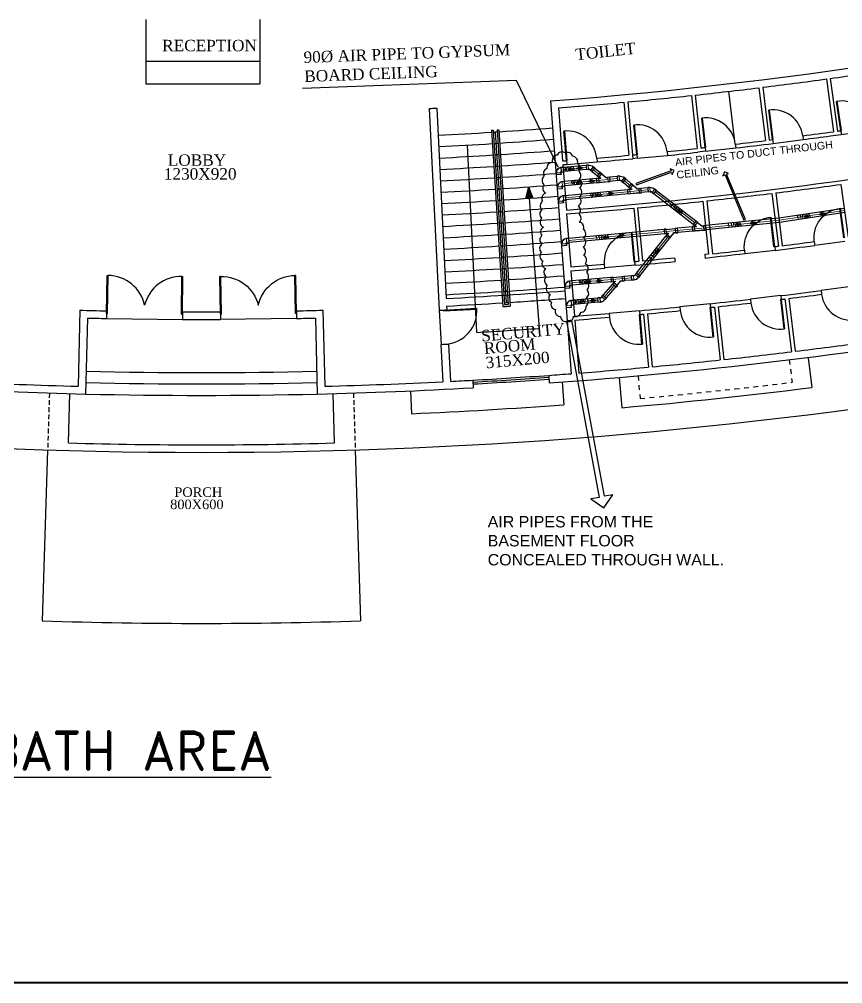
# Model space of a CAD drawing. Header units: metres. Extents: x 159409 to 239023, y 50504 to 95165.
# Drawn here: x 175332 to 177499, y 66413 to 68951 of the extents above; entities that cross this region are included whole.
import ezdxf

# ---------------------------------------------------------------- set-up
doc = ezdxf.new("R2010")
doc.units = ezdxf.units.M
doc.header["$MEASUREMENT"] = 0
doc.linetypes.add('HIDDEN', pattern=[0.125, 0.0625, -0.0625])
doc.linetypes.add('HIDDEN2', pattern=[0.1875, 0.125, -0.0625])
for name, color, linetype, lineweight in [('_Annotations', 1, 'Continuous', 25), ('RJ- D - TEXT', 7, 'Continuous', 20), ('RJ- DRA-SOIL PIPE', 12, 'Continuous', 30), ('RJ- DRA-WASTE PIPE', 130, 'Continuous', 30)]:
    doc.layers.add(name, color=color, linetype=linetype, lineweight=lineweight)
doc.layers.add('TEXT', color=3, linetype='Continuous')
doc.styles.add('DIM', font='times.ttf', dxfattribs={"height": 0.3})
doc.styles.add('RJ', font='romans.shx')
doc.styles.get("Standard").update_dxf_attribs({"font": 'times.ttf', "height": 18})
doc.styles.add('Standard 360', font='arial.ttf')

# ---------------------------------------------------------------- blocks, each defined once
blk = doc.blocks.new('d2')
at = {"color": 8, "ltscale": 8}
for p, q in [((-332.772, -186.458, 9945.752), (-332.753, -186.454, 9945.752)), ((-332.628, -187.194, 9945.752), (-332.772, -186.458, 9945.752)), ((-332.609, -187.19, 9945.752), (-332.753, -186.454, 9945.752)), ((-332.753, -186.454, 9945.752), (-332.753, -186.454, 9945.732)), ((-332.753, -186.454, 9945.732), (-332.753, -186.454, 9945.732)), ((-334.226, -186.743, 9945.752), (-334.206, -186.739, 9945.752)), ((-334.082, -187.479, 9945.752), (-334.226, -186.743, 9945.752)), ((-334.062, -187.475, 9945.752), (-334.206, -186.739, 9945.752)), ((-332.628, -187.194, 9945.752), (-332.609, -187.19, 9945.752)), ((-334.063, -187.577, 9945.752), (-332.589, -187.288, 9945.752)), ((-334.082, -187.479, 9945.752), (-334.062, -187.475, 9945.752))]:
    blk.add_line(p, q, dxfattribs=at)
for centre, start, end in [((-332.628, -187.194, 9945.752), 101.092, 178.0402), ((-334.062, -187.475, 9945.752), 24.1438, 101.092)]:
    blk.add_arc(centre, 0.75, start, end, dxfattribs=at)
blk = doc.blocks.new('TRTH')
at = {"color": 42, "ltscale": 8}
for p, q in [((-589.839, -68.759), (-589.839, -67.98)), ((-589.819, -68.759), (-589.819, -67.979)), ((-589.839, -68.759), (-589.819, -68.759)), ((-589.839, -68.859), (-589.039, -68.859))]:
    blk.add_line(p, q, dxfattribs=at)
blk.add_arc((-589.819, -68.759), 0.78, 0, 91.4693, dxfattribs=at)
blk = doc.blocks.new('FLOW')
at = {"ltscale": 75}
blk.add_hatch(color=256, dxfattribs=at).paths.add_polyline_path([(0, 6.2), (0, -0.3), (2, -0.3)])
at = {"lineweight": 20, "ltscale": 75}
blk.add_hatch(color=256, dxfattribs=at).paths.add_polyline_path([(-0.6, -1), (0.4, -4), (-0.6, -4)])
blk.add_lwpolyline([(0, 7.9), (3.1, -1), (0.4, -1), (0.4, -4), (-0.4, -4), (-0.4, -1), (-3.1, -1), (0, 7.9)], close=True, dxfattribs=at)
at = {"ltscale": 75}
for points in [[(0, 6.2), (-2, -0.3), (0, -0.3)], [(0, 6.2), (2, -0.3), (0, -0.3)], [(0, 6.2), (0, -0.3)]]:
    blk.add_lwpolyline(points, dxfattribs=at)
at = {"lineweight": 20, "ltscale": 75}
blk.add_lwpolyline([(-0.6, -1), (0.4, -4), (-0.6, -4), (-0.6, -1)], dxfattribs=at)
blk = doc.blocks.new('A$C2EAC5485')
at = {"color": 8, "lineweight": 0}
for p, q in [((10.9, 20.6), (7.6, 23.2)), ((4.2, 10.3), (0.1, 9.8)), ((5.3, 1), (1.1, 0.5)), ((5.1, 13.3), (1.8, 15.9)), ((5.3, 1), (4.2, 10.3)), ((4.2, 10.3), (4.8, 9.8)), ((4.8, 9.8), (9.5, 10.4)), ((5.7, 1.5), (4.8, 9.8)), ((10.9, 20.6), (5.1, 13.3)), ((5.1, 13.3), (5.8, 13.4)), ((5.3, 1), (5.7, 1.5)), ((5.7, 1.5), (25.9, 3.8)), ((11, 19.9), (5.8, 13.4)), ((9.5, 10.4), (5.8, 13.4)), ((10.9, 20.6), (11, 19.9)), ((11, 19.9), (21.3, 11.7)), ((21.3, 11.7), (24.9, 12.2)), ((25.3, 12.7), (24.9, 12.2)), ((25.9, 3.8), (24.9, 12.2)), ((25.3, 12.7), (29.5, 13.2)), ((26.4, 3.4), (25.3, 12.7)), ((26.4, 3.4), (25.9, 3.8)), ((26.4, 3.4), (30.6, 3.9))]:
    blk.add_line(p, q, dxfattribs=at)
at = {"layer": 'RJ- DRA-SOIL PIPE'}
for p, q in [((7.9, 23.6), (1.5, 15.5)), ((11.4, 20.9), (7.9, 23.6)), ((4.4, 10.8), (0, 10.3)), ((1.2, 0), (0, 10.3)), ((5.6, 0.5), (1.2, 0)), ((4.9, 12.8), (1.5, 15.5)), ((4.4, 10.8), (4.9, 10.4)), ((4.9, 12.8), (5.6, 12.9)), ((4.9, 10.4), (8.3, 10.8)), ((8.3, 10.8), (5.6, 12.9)), ((5.6, 0.5), (6, 1.1)), ((6, 1.1), (25.7, 3.3)), ((11.4, 20.9), (11.5, 20.2)), ((11.5, 20.2), (21.4, 12.3)), ((21.4, 12.3), (24.6, 12.6)), ((25.1, 13.2), (24.6, 12.6)), ((25.1, 13.2), (29.4, 13.7)), ((26.3, 2.9), (25.7, 3.3)), ((26.3, 2.9), (30.6, 3.4)), ((30.6, 3.4), (29.4, 13.7))]:
    blk.add_line(p, q, dxfattribs=at)
blk = doc.blocks.new('Waste-2')
at = {"color": 6}
for p, q in [((-5.6, 2.9), (-5.6, 8.4)), ((-3.3, 8.4), (-5.6, 8.4)), ((-3.3, 2.9), (-5.6, 2.9)), ((-3.3, 8.4), (-3, 8.1)), ((-3.3, 2.9), (-3, 3.1)), ((-2.8, 2.3), (-2.5, 2.6)), ((-2.8, 2.3), (-2.8, 0)), ((2.8, 0), (-2.8, 0)), ((2.8, 2.3), (2.5, 2.6)), ((2.8, 2.3), (2.8, 0))]:
    blk.add_line(p, q, dxfattribs=at)
at = {"color": 8, "lineweight": 0}
for p, q in [((-3.4, 8.1), (-5.6, 8.1)), ((-3.4, 3.1), (-5.6, 3.1)), ((-3.4, 3.1), (-3.4, 8.1)), ((-3.4, 8.1), (-3.1, 7.9)), ((-3.4, 3.1), (-3.1, 3.4)), ((-3.1, 3.4), (-3.1, 7.9)), ((-2.5, 2.2), (-2.2, 2.5)), ((2.5, 2.2), (-2.5, 2.2)), ((-2.5, 2.2), (-2.5, 0)), ((2.2, 2.5), (-2.2, 2.5)), ((2.5, 2.2), (2.2, 2.5)), ((2.5, 2.2), (2.5, 0))]:
    blk.add_line(p, q, dxfattribs=at)
for major_axis, start_param, end_param in [((3.79, 3.79), 5.497787, 7.068583), ((-0.631, 0.631), 3.926991, 5.497787)]:
    blk.add_ellipse((-3.1, 2.5), major_axis=major_axis, ratio=1, start_param=start_param, end_param=end_param, dxfattribs=at)
at = {"color": 6}
for major_axis, start_param, end_param in [((3.98, 3.98), 5.517711, 7.048659), ((-0.442, 0.442), 4.091718, 5.33306)]:
    blk.add_ellipse((-3.1, 2.5), major_axis=major_axis, ratio=1, start_param=start_param, end_param=end_param, dxfattribs=at)
blk = doc.blocks.new('Cloud0')
at = {"color": 0, "linetype": 'ByBlock', "lineweight": -2, "ltscale": 10}
for centre, major_axis, start_param, end_param in [((28.6, 20.9), (-14.9, 0), 4.797291, 6.651881), ((39.6, 30.7), (-13.3, 0), 4.044426, 5.899016), ((54.4, 29.3), (-13.5, 0), 3.364897, 5.219487), ((66.8, 18.2), (-14.2, 0), 2.8023, 4.65689), ((13.2, 2.3), (-13.4, 0), 4.598263, 6.452853), ((74.1, 1.3), (-13.6, 0), 2.38897, 4.24356), ((1, -31.4), (-13.9, 0), 5.337024, 7.191615), ((4, -12.8), (-13.4, 0), 5.015508, 6.870099), ((75.4, -18.9), (-13.9, 0), 2.195432, 4.050022), ((3.1, -51.8), (-14.2, 0), 5.560532, 7.415122), ((77.2, -42.2), (-13.5, 0), 2.369892, 4.224483), ((0.7, -78.7), (-14.5, 0), 4.965283, 6.819873), ((74.8, -85.2), (-15.4, 0), 2.077231, 3.931822), ((77.8, -62.5), (-14.2, 0), 2.158799, 4.013389), ((-4, -97.3), (-13.7, 0), 5.317447, 7.172038), ((75.5, -110), (-13.2, 0), 2.313966, 4.168557), ((-4.9, -119.5), (-13.9, 0), 5.299347, 7.153937), ((76.6, -130.5), (-13.4, 0), 2.233903, 4.088493), ((-2.4, -140.6), (-15.5, 0), 5.543319, 7.39791), ((83.4, -154.8), (-13.8, 0), 2.754717, 4.609307), ((-4.5, -187.3), (-14.2, 0), 5.35589, 7.210481), ((-3.1, -166.6), (-13.6, 0), 5.181218, 7.035808), ((87.9, -171.8), (-14.4, 0), 2.250645, 4.105235), ((-5.8, -209.9), (-13.4, 0), 5.277619, 7.132209), ((87.7, -194.1), (-14.5, 0), 2.159806, 4.014396), ((-4.3, -229.9), (-14.4, 0), 5.521039, 7.375629), ((88, -217.8), (-13.9, 0), 2.270841, 4.125431), ((90.7, -240.7), (-13.8, 0), 2.385677, 4.240267), ((0.2, -250.1), (-13.4, 0), 5.696272, 7.550862), ((94.4, -263.2), (-14.4, 0), 2.397408, 4.251999), ((5.1, -272.5), (-13.2, 0), 5.455559, 7.310149), ((95.8, -283.4), (-13.9, 0), 2.138969, 3.993559), ((8.2, -294.4), (-14.5, 0), 5.464551, 7.319142), ((95.4, -307.9), (-15, 0), 2.301793, 4.156383), ((13.6, -316.1), (-15.7, 0), 5.661769, 7.516359), ((96.5, -329.2), (-13.4, 0), 2.136026, 3.990617), ((17.9, -340.1), (-13.3, 0), 5.514545, 7.369136), ((24.1, -357.4), (-13.5, 0), 5.862989, 7.717579), ((95.3, -350.9), (-13.4, 0), 2.175102, 4.029692), ((36.3, -375), (-14.6, 0), 5.988639, 7.843229), ((75.6, -375.7), (-13.6, 0), 1.124388, 2.978979), ((90, -364.7), (-13.2, 0), 1.499206, 3.353796), ((49.6, -389.3), (-13.5, 0), 0.023252, 1.877842), ((56.4, -389.1), (-13.4, 0), 1.373401, 3.227991)]:
    blk.add_ellipse(centre, major_axis=major_axis, ratio=1, start_param=start_param, end_param=end_param, dxfattribs=at)
blk = doc.blocks.new('Waste 45 angle')
for p, q in [((-2.7, 0), (2.7, 0)), ((2.7, -2.4), (2.7, 0)), ((-3.7, -4.6), (-5.3, -6.3)), ((-1.5, -10.2), (-5.3, -6.3)), ((-3.7, -4.6), (-3.3, -4.6)), ((-2.7, -2.4), (-2.7, 0)), ((-2.7, -2.4), (-2.5, -2.6)), ((0.2, -8.5), (-1.5, -10.2)), ((0.2, -8.5), (0.2, -8.2)), ((2.7, -2.4), (2.5, -2.6))]:
    blk.add_line(p, q)
at = {"color": 8, "lineweight": 0}
for p, q in [((2.5, -2.3), (2.5, 0)), ((-3.6, -4.9), (-5.2, -6.5)), ((0, -8.4), (-3.6, -4.9)), ((-3.6, -4.9), (-3.2, -4.9)), ((0, -8.1), (-3.2, -4.9)), ((-2.5, -2.3), (-2.5, 0)), ((-2.5, -2.3), (2.5, -2.3)), ((-2.5, -2.3), (-2.3, -2.5)), ((-2.3, -2.5), (2.3, -2.5)), ((0, -8.4), (-1.6, -10)), ((0, -8.4), (0, -8.1)), ((2.5, -2.3), (2.3, -2.5))]:
    blk.add_line(p, q, dxfattribs=at)
for radius, start, end in [(2.98, 315.8472, 359.158), (7.98, 315.3136, 359.6873)]:
    blk.add_arc((-5.5, -2.6), radius, start, end)
for radius, start, end in [(3.2, 314.0982, 0.9018), (7.75, 314.6269, 0.3739)]:
    blk.add_arc((-5.5, -2.6), radius, start, end, dxfattribs=at)

msp = doc.modelspace()

# ---------------------------------------------------------------- hatches: boundary and pattern name
at = {"ltscale": 8}
h = msp.add_hatch(color=2, dxfattribs=at)
h.dxf.hatch_style = 1
h.paths.add_polyline_path([(176671.601, 68509.772), (176683.13, 68480.512, -0.00038461), (176664.284, 68479.186)])

# ---------------------------------------------------------------- linework, layer by layer
at = {"color": 0, "ltscale": 10}
for p, q in [((175664.997, 68950.554), (175664.997, 68780.544)), ((175964.997, 68950.554), (175964.997, 68780.544)), ((175664.997, 68840.544), (175964.997, 68840.544)), ((175664.997, 68780.544), (175964.997, 68780.544)), ((176640.178, 68789.708), (176077.054, 68768.297)), ((176750.298, 68561.269), (176640.178, 68789.708)), ((177455.573, 68793.721), (177474.732, 68655.038)), ((177465.479, 68795.089), (177484.618, 68656.551)), ((177216.012, 68622.254), (177199.42, 68761.284)), ((177278.347, 68770.651), (177295.446, 68631.699)), ((177288.272, 68771.872), (177305.368, 68632.94)), ((176729.5, 68736.119), (176784.435, 68018.218)), ((176922.964, 68732.409), (176935.934, 68593.011)), ((176932.921, 68733.336), (176946.817, 68583.981)), ((177100.797, 68750.212), (177115.832, 68611.036)), ((177110.739, 68751.286), (177125.776, 68612.096)), ((176750.967, 68717.72), (176761.648, 68578.128)), ((176574.373, 68658.624), (176604.077, 68194.573)), ((176579.363, 68658.94), (176608.747, 68199.879)), ((176584.673, 68654.269), (176613.418, 68205.188)), ((176589.343, 68659.579), (176618.727, 68200.518)), ((176594.332, 68659.901), (176624.036, 68195.851)), ((177493.276, 68657.675), (177494.578, 68647.73)), ((177314.015, 68634.062), (177315.318, 68624.118)), ((177393.3, 68644.333), (177394.687, 68634.395)), ((177036.563, 68602.102), (177037.451, 68592.648)), ((177137.788, 68603.35), (177117.053, 68601.11)), ((177136.504, 68613.298), (177137.641, 68603.333)), ((177215.949, 68622.248), (177217.17, 68612.289)), ((176771.612, 68578.968), (176772.539, 68568.953)), ((176851.35, 68585.434), (176852.273, 68575.477)), ((176957.783, 68584.908), (176946.817, 68583.981)), ((176956.877, 68594.897), (176957.783, 68584.908)), ((176762.411, 68568.157), (176771.567, 68448.507)), ((177493.89, 68516.355), (177513.048, 68377.672)), ((177312.545, 68492.747), (177329.644, 68353.795)), ((177322.47, 68493.968), (177339.569, 68355.017)), ((176948.904, 68453.613), (176961.874, 68314.216)), ((176958.861, 68454.54), (176971.831, 68315.142)), ((177130.87, 68471.832), (177145.906, 68332.641)), ((177140.812, 68472.906), (177155.848, 68333.715)), ((176772.33, 68438.536), (176783.012, 68298.944)), ((177319.718, 68352.582), (177320.936, 68342.648)), ((177423.846, 68365.713), (177425.21, 68355.807)), ((177056.388, 68323.334), (177057.458, 68313.391)), ((177145.906, 68332.641), (177135.963, 68331.571)), ((177135.963, 68331.571), (177137.033, 68321.629)), ((177240.274, 68343.161), (177241.491, 68333.235)), ((176873.155, 68296.28), (176872.304, 68306.244)), ((176952.843, 68303.34), (176951.928, 68313.298)), ((176783.775, 68288.973), (176792.931, 68169.323)), ((177335.429, 68223.535), (177336.647, 68213.605)), ((177441.635, 68236.932), (177443.001, 68227.026)), ((177149.924, 68202.327), (177150.995, 68192.38)), ((177255.984, 68214.122), (177257.203, 68204.185)), ((177346.743, 68214.843), (177363.842, 68075.89)), ((177356.668, 68216.065), (177373.768, 68077.112)), ((175492.104, 68185.127), (175487.309, 67985.186)), ((175561.897, 68183.537), (175561.499, 68163.541)), ((175761.889, 68181.138), (175761.81, 68161.138)), ((175861.423, 68181.137), (175861.502, 68161.137)), ((176061.415, 68183.532), (176061.813, 68163.535)), ((176131.207, 68185.121), (176135.98, 67985.18)), ((176884.263, 68176.792), (176885.199, 68166.772)), ((176963.951, 68183.855), (176964.883, 68173.887)), ((176974.844, 68174.818), (176987.814, 68035.419)), ((176984.801, 68175.744), (176997.771, 68036.345)), ((177070.349, 68194.082), (177071.42, 68184.14)), ((177160.942, 68193.451), (177175.978, 68054.26)), ((177170.884, 68194.525), (177185.92, 68055.334)), ((175511.619, 68164.637), (175506.824, 67964.698)), ((176111.69, 68164.631), (176116.463, 67964.688)), ((176793.694, 68159.352), (176804.375, 68019.76)), ((177407.819, 68060.321), (177417.709, 67981.818)), ((176525.709, 68001.065), (176526.829, 67981.096)), ((176725.301, 68013.832), (176726.735, 67993.883)), ((176760.887, 67996.383), (176765.347, 67936.549)), ((176910.407, 68008.412), (176917.29, 67928.708)), ((176361.528, 67972.898), (176364.112, 67912.954)), ((175461.784, 67835.806), (175465.311, 67965.757)), ((176161.784, 67835.806), (176158.256, 67965.759))]:
    msp.add_line(p, q, dxfattribs=at)
at = {"color": 0, "ltscale": 8}
for p, q in [((176410.674, 68715.977), (176437.139, 68185.136)), ((176430.648, 68716.989), (176455.619, 68216.111)), ((176510.592, 68619.705), (176535.165, 68126.802)), ((176671.601, 68509.772), (176664.284, 68479.186)), ((176671.601, 68509.772), (176683.13, 68480.512)), ((176673.89, 68479.859), (176700.099, 68137.354)), ((176456.615, 68196.136), (176457.113, 68186.148)), ((176441.62, 68095.248), (176446.524, 67996.87)), ((176461.594, 68096.26), (176466.499, 67997.882)), ((175406.944, 67817.408), (175392.847, 67367.628)), ((176216.342, 67817.399), (176230.439, 67367.62))]:
    msp.add_line(p, q, dxfattribs=at)
at = {"color": 0, "linetype": 'HIDDEN', "ltscale": 200}
for p, q in [((177358.09, 68055.039), (177365.356, 67995.48)), ((176960.213, 68012.811), (176965.61, 67953.055))]:
    msp.add_line(p, q, dxfattribs=at)
at = {"color": 0, "linetype": 'HIDDEN2', "ltscale": 100}
for p, q in [((175411.643, 67967.327), (175406.944, 67817.408)), ((176211.643, 67967.32), (176216.342, 67817.399)), ((175406.944, 67817.408), (175406.944, 67817.4)), ((176216.342, 67817.399), (176216.342, 67817.394))]:
    msp.add_line(p, q, dxfattribs=at)
at = {"color": 6, "const_width": 5.123}
msp.add_lwpolyline([(179166.557, 71157.24), (179166.557, 66415.414), (172422.808, 66415.414), (172422.808, 71157.24)], close=True, dxfattribs=at)
at = {"color": 0, "ltscale": 10}
for centre, radius, start, end in [((175811.745, 80729.557), 12028.5, 274.3758311, 283.8494076), ((175811.745, 80729.557), 12048.5, 277.8891216, 278.6914745), ((175811.745, 80729.557), 12048.5, 277.0392144, 277.8415673), ((175811.745, 80729.557), 12048.5, 276.1893072, 276.9916601), ((175811.745, 80729.557), 12048.5, 274.4709397, 275.2918457), ((175811.745, 80729.557), 12048.5, 275.3394, 276.1417529), ((175811.745, 80729.557), 12028.5, 272.8540821, 272.9493489), ((175932.822, 80108.911), 11557.263, 277.2600985, 277.6670145), ((175967.103, 80750.214), 12188.5, 277.1521001, 277.1931411), ((175811.745, 80729.557), 12188.5, 276.6156013, 276.9919332), ((175787.843, 80726.602), 12188.5, 277.1521533, 277.1931411), ((175851.965, 80734.95), 12198.5, 277.2655456, 277.6040107), ((176947.198, 72426.006), 3817.72, 277.812408, 278.243411), ((176811.87, 71093.12), 2500.627, 275.152432, 276.981812), ((176811.549, 71096.436), 2513.958, 275.155503, 276.980018), ((175811.745, 80729.557), 12188.5, 276.1890341, 276.2397837), ((175811.745, 80729.557), 12198.5, 276.6159097, 277.080245), ((175811.745, 80729.557), 12188.5, 274.4698469, 274.5168513), ((176331.725, 74880.904), 6316.855, 274.7184736, 275.4887504), ((175811.745, 80729.557), 12198.5, 274.8932405, 275.3391076), ((175913.79, 80738.648), 12188.5, 274.8575322, 274.909372), ((175811.745, 80729.557), 12198.5, 274.4697698, 274.5174869), ((175811.745, 80729.557), 12318.5, 274.4688544, 278.7385077), ((175811.745, 80729.557), 12328.5, 277.0386744, 277.8421074), ((175811.745, 80729.557), 12328.5, 276.1887672, 276.9922001), ((175811.745, 80729.557), 12328.5, 274.4687789, 275.2923857), ((175811.745, 80729.557), 12328.5, 275.33886, 276.1422929), ((175811.745, 80729.557), 12768.5, 274.1093344, 284.7550704), ((175811.745, 80729.557), 12468.5, 276.9465086, 276.9924611), ((175811.808, 80729.062), 12478.002, 276.9465301, 277.4287968), ((175811.745, 80729.557), 12468.5, 277.0384135, 277.4287929), ((175811.745, 80729.557), 12468.5, 275.3385991, 275.7289784), ((177572.642, 64875.777), 3473.28, 95.471023, 97.204852), ((175811.745, 80729.557), 12468.5, 276.1885063, 276.5788857), ((175811.745, 80729.557), 12468.5, 274.4677349, 274.8794241), ((175811.745, 80729.557), 12468.5, 275.2467494, 275.2926466), ((175811.745, 80729.557), 12478.5, 275.2467494, 275.7293099), ((175811.745, 80729.557), 12478.5, 274.4676612, 274.8794241), ((175811.745, 80729.557), 12598.5, 276.9464556, 277.4336214), ((175811.745, 80729.557), 12608.5, 277.0381584, 277.4336214), ((175811.745, 80729.557), 12608.5, 277.0381584, 277.4336214), ((175811.745, 80729.557), 12598.5, 276.0973066, 276.5826261), ((175811.745, 80729.557), 12608.5, 276.1882511, 276.5829507), ((175811.745, 80729.557), 12608.5, 276.9464916, 276.9927162), ((175811.784, 80681.039), 12500, 268.5345375, 268.8545279), ((175811.784, 80681.039), 12500, 269.7712996, 270.22753), ((175811.784, 80681.039), 12500, 271.1443017, 271.4642877), ((175811.745, 80729.557), 12598.5, 274.4657156, 274.8835366), ((175811.745, 80729.557), 12598.5, 275.2473674, 275.7334769), ((175811.745, 80729.557), 12608.5, 275.2474408, 275.2929018), ((175811.745, 80729.557), 12608.5, 275.3383439, 275.7338069), ((175811.745, 80729.557), 12608.5, 276.0973481, 276.142809), ((175811.784, 80681.039), 12520, 268.6262107, 268.8545353), ((175811.784, 80681.039), 12520, 269.771301, 270.2275286), ((175811.784, 80681.039), 12520, 271.1442949, 271.3726062), ((175811.745, 80729.557), 12608.5, 274.4657156, 274.8838986), ((175811.745, 80729.557), 12748.5, 277.0379088, 277.8428729), ((175811.745, 80729.557), 12748.5, 276.1880016, 276.9929657), ((175811.745, 80729.557), 12748.5, 275.3380944, 276.1430585), ((175811.745, 80729.557), 12748.5, 274.1093344, 274.3758293), ((175811.745, 80729.557), 12748.5, 274.4657156, 275.2931513), ((175811.784, 80681.039), 12870, 260.0864775, 279.9122874), ((175811.745, 80729.557), 12748.5, 267.1459191, 268.5417281), ((175811.745, 80729.557), 12748.5, 271.4573728, 272.8540809), ((175811.745, 80729.557), 12748.5, 272.9439672, 273.2104621), ((175811.745, 80729.557), 12748.5, 273.2104621, 274.1093344), ((175811.745, 80729.557), 12753.5, 273.2104621, 274.1093344), ((175811.745, 80729.557), 12758.5, 273.2104621, 274.1093344), ((175811.745, 80729.557), 12768.5, 266.8135897, 268.631606), ((175811.745, 80729.557), 12768.5, 271.3674864, 273.2104621), ((175811.745, 80729.557), 12848.5, 274.9361045, 277.1803162), ((175811.745, 80729.557), 12828.5, 272.4677937, 274.2629977), ((175811.784, 80681.039), 12850, 268.4392215, 271.5607785)]:
    msp.add_arc(centre, radius, start, end, dxfattribs=at)
at = {"color": 0, "ltscale": 8}
for centre, radius, start, end in [((175811.745, 80729.557), 12100, 272.9483408, 273.6152186), ((175811.745, 80729.557), 12095, 273.615082, 273.6387677), ((175811.745, 80729.557), 12100, 273.6387775, 273.6861293), ((175811.745, 80729.557), 12095, 273.6861391, 273.7098249), ((175811.745, 80729.557), 12100, 273.7098053, 274.3758308), ((175811.745, 80729.557), 12130, 273.7096881, 274.3758308), ((175811.745, 80729.557), 12130, 272.9483408, 273.6152186), ((175811.745, 80729.557), 12130, 273.638836, 273.6860707), ((175811.745, 80729.557), 12160, 273.7095715, 274.3758308), ((175811.745, 80729.557), 12160, 272.9483408, 273.615335), ((175811.745, 80729.557), 12160, 273.6388942, 273.6860124), ((175811.745, 80729.557), 12190, 272.9481089, 273.6154509), ((175811.745, 80729.557), 12190, 273.6389521, 273.6859543), ((175811.745, 80729.557), 12190, 273.7094555, 274.3758307), ((175811.745, 80729.557), 12220, 272.947878, 273.6155662), ((175811.745, 80729.557), 12220, 273.6390097, 273.6858966), ((175811.745, 80729.557), 12220, 273.70934, 274.3758306), ((175811.745, 80729.557), 12250, 272.9476483, 273.615681), ((175811.745, 80729.557), 12250, 273.639067, 273.6858391), ((175811.745, 80729.557), 12250, 273.7092251, 274.3758305), ((175811.745, 80729.557), 12280, 272.9474197, 273.6157952), ((175811.745, 80729.557), 12280, 273.6391241, 273.6857819), ((175811.745, 80729.557), 12280, 273.7091108, 274.3758305), ((175811.745, 80729.557), 12310, 273.708997, 274.3758304), ((175811.745, 80729.557), 12310, 272.9471923, 273.6159088), ((175811.745, 80729.557), 12310, 273.6391809, 273.685725), ((175811.745, 80729.557), 12340, 273.7088838, 274.3758303), ((175811.745, 80729.557), 12340, 272.9469659, 273.6160219), ((175811.745, 80729.557), 12340, 273.6392374, 273.6856683), ((175811.745, 80729.557), 12370, 272.9467407, 273.6161345), ((175811.745, 80729.557), 12370, 273.6392936, 273.685612), ((175811.745, 80729.557), 12370, 273.7087712, 274.3758302), ((175811.745, 80729.557), 12400, 272.9465165, 273.6162465), ((175811.745, 80729.557), 12400, 273.6393496, 273.6855559), ((175811.745, 80729.557), 12400, 273.708659, 274.3758302), ((175811.745, 80729.557), 12430, 272.9462934, 273.6163579), ((175811.745, 80729.557), 12430, 273.6394053, 273.6855001), ((175811.745, 80729.557), 12430, 273.7085474, 274.3758301), ((175811.745, 80729.557), 12460, 273.7084364, 274.37583), ((175811.745, 80729.557), 12460, 272.9460714, 273.6164688), ((175811.745, 80729.557), 12460, 273.6394607, 273.6854445), ((175811.745, 80729.557), 12490, 273.7083259, 274.3758299), ((175811.745, 80729.557), 12490, 272.9458504, 273.6165792), ((175811.745, 80729.557), 12490, 273.6395159, 273.6853892), ((175811.745, 80729.557), 12520, 273.7082159, 274.3758298), ((175811.745, 80729.557), 12520, 272.9456305, 273.6166891), ((175811.745, 80729.557), 12530, 272.945535, 274.3758298), ((175811.745, 80729.557), 12520, 273.6395708, 273.6853342), ((175811.745, 80729.557), 12550, 272.9453893, 273.6167984), ((175811.745, 80729.557), 12560, 273.6168347, 273.7080701), ((175811.745, 80729.557), 12550, 273.6396254, 273.6852794), ((175811.745, 80729.557), 12555, 273.6396345, 273.6852703), ((175811.745, 80729.557), 12550, 273.7081064, 274.3758298), ((175811.745, 80729.557), 12560, 272.8540812, 272.9453166), ((175811.745, 80729.557), 12623.5, 273.285273, 274.0354162), ((175811.745, 80729.557), 12650, 272.8540811, 272.9446673), ((175811.784, 80681.039), 12660, 268.6262107, 271.3725496), ((175811.784, 80681.039), 12690, 268.6262107, 271.3725376), ((175811.784, 80681.039), 12720, 268.6262107, 271.3725257), ((175811.784, 80681.039), 13320, 268.1976523, 271.8011362)]:
    msp.add_arc(centre, radius, start, end, dxfattribs=at)
at = {"color": 0, "linetype": 'HIDDEN', "ltscale": 200}
msp.add_arc((175811.745, 80729.557), 12828.5, 275.1604689, 276.9559518, dxfattribs=at)
at = {"layer": '_Annotations'}
for points in [[(176956.093, 68514.741), (177048.353, 68548.19), (177050.385, 68542.587), (177055.147, 68552.766), (177044.967, 68557.529), (177046.999, 68551.926), (176954.738, 68518.477)], [(177242.537, 68423.602), (177192.749, 68543.018), (177198.25, 68545.311), (177187.857, 68549.588), (177183.581, 68539.195), (177189.082, 68541.488), (177238.869, 68422.073)], [(176771.782, 68155.982), (176857.622, 67692.733), (176835.617, 67688.629), (176870.43, 67664.761), (176894.298, 67699.574), (176872.293, 67695.47), (176786.452, 68158.718)]]:
    msp.add_lwpolyline(points, close=True, dxfattribs=at)
at = {"layer": 'RJ- DRA-SOIL PIPE', "color": 8, "lineweight": 9}
for p, q in [((176843.049, 68554.98), (176856.929, 68543.044)), ((176924.597, 68526.167), (176938.973, 68513.721)), ((176897.701, 68249.894), (176872.49, 68220.994))]:
    msp.add_line(p, q, dxfattribs=at)
at = {"layer": 'RJ- DRA-SOIL PIPE', "color": 6}
for points in [[(176823.833, 68566.252), (176762.914, 68561.148)], [(176824.847, 68555.298), (176763.753, 68550.18)], [(176839.46, 68550.658), (176853.454, 68538.767)], [(176846.502, 68559.137), (176860.405, 68547.32)], [(176851.329, 68531.625), (176765.956, 68523.816)], [(176905.38, 68537.451), (176885.98, 68535.216)], [(176906.396, 68526.475), (176887.112, 68524.253)], [(176927.684, 68530.753), (176942.471, 68517.961)], [(176852.461, 68520.672), (176766.795, 68512.847)], [(176933.281, 68502.417), (176768.692, 68486.618)], [(176857.787, 68521.709), (176857.305, 68521.662)], [(176921.048, 68521.894), (176935.466, 68509.471)], [(176985.891, 68507.404), (176967.964, 68505.684)], [(176934.33, 68491.466), (176769.651, 68475.659)], [(176986.906, 68496.43), (176969.015, 68494.712)], [(176889.061, 68271.008), (176785.811, 68262.358)], [(176918.873, 68273.506), (176918.733, 68273.494)], [(176943.029, 68275.529), (176923.776, 68273.917)], [(176890.033, 68260.03), (176786.687, 68251.393)], [(176868.335, 68224.415), (176893.476, 68253.432)], [(176876.846, 68217.407), (176905.633, 68250.635)], [(176944.086, 68264.613), (176924.733, 68263.102)], [(176854.669, 68217.284), (176789.717, 68211.322)], [(176855.732, 68206.314), (176790.556, 68200.353)]]:
    msp.add_lwpolyline(points, dxfattribs=at)
at = {"layer": 'RJ- DRA-SOIL PIPE', "color": 8, "lineweight": 9}
for points in [[(176824.34, 68560.775), (176763.334, 68555.664)], [(176881.688, 68528.879), (176766.375, 68518.331)], [(176905.888, 68531.963), (176886.546, 68529.735)], [(176986.392, 68501.988), (176769.165, 68481.138)], [(177109.019, 68415.897), (177005.213, 68496.327)], [(177503.394, 68447.557), (177331.323, 68421.912)], [(177452.029, 68440.049), (177442.204, 68438.578)], [(177137.813, 68402.231), (176777.671, 68368.74)], [(177331.337, 68421.914), (177137.769, 68402.226)], [(177270.485, 68415.752), (177260.592, 68414.847)], [(176922.588, 68381.996), (176912.695, 68381.091)], [(177040.717, 68380.283), (176960.547, 68279.507)], [(176943.559, 68270.055), (176786.231, 68256.874)], [(176855.202, 68211.789), (176790.136, 68205.837)]]:
    msp.add_lwpolyline(points, dxfattribs=at)
at = {"layer": 'RJ- DRA-SOIL PIPE'}
for points in [[(177008.734, 68500.566), (177112.537, 68420.139)], [(177001.692, 68492.088), (177105.5, 68411.656)], [(177502.64, 68453.017), (177330.643, 68427.372)], [(177330.665, 68427.374), (177137.791, 68407.757)], [(177504.148, 68442.097), (177332.009, 68416.454)], [(177103.306, 68404.504), (177063.497, 68400.832)], [(177332.009, 68416.454), (177138.973, 68396.82)], [(176945.202, 68389.588), (176777.251, 68374.225)], [(176946.172, 68378.63), (176778.091, 68363.255)], [(177028.822, 68397.477), (176945.202, 68389.588)], [(177029.857, 68386.526), (176946.172, 68378.63)], [(176956.575, 68282.778), (177033.334, 68380.005)], [(176965.083, 68275.773), (177041.826, 68372.979)], [(177014.518, 68396.896), (177014.451, 68396.891)], [(177104.326, 68393.552), (177064.534, 68389.859)]]:
    msp.add_lwpolyline(points, dxfattribs=at)

# ---------------------------------------------------------------- block references
at = {"color": 4}
for p, xscale, yscale, zscale, rotation in [((234861.336, 83996.764), 99.99999999999987, 99.99999999999987, 99.99999999999987, 8.320493784073845), ((234966.35, 82867.664), 99.9999999999999, 99.9999999999999, 99.9999999999999, 7.219152700291817), ((234999.461, 81142.124), 99.99999999999991, 99.99999999999991, 99.99999999999991, 5.54898971215497), ((234975.203, 82069.46), 99.99999999999991, 99.99999999999991, 99.99999999999991, 6.447783187714987), ((235002.402, 80221.874), 99.99999999999994, 99.99999999999994, 99.99999999999994, 4.657762154412088), ((118128.07, 67387.184), -99.99999999999994, 99.99999999999996, 99.99999999999996, 7.603519321463042), ((117936.507, 68244.222), -99.99999999999994, 99.99999999999996, 99.99999999999996, 6.753669303624638), ((117591.366, 69957.193), -99.99999999999994, 99.99999999999996, 99.99999999999996, 5.062817191725717), ((119969.768, 53605.679), 99.99999999999996, 99.99999999999996, 99.99999999999996, 187.6153477612331), ((119571.291, 54445.855), 99.99999999999994, 99.99999999999994, 99.99999999999994, 186.7566122292023), ((119189.733, 55274.199), 99.99999999999994, 99.99999999999994, 99.99999999999994, 185.9153917286281), ((187709.452, 2334.639), 112.5012723841262, 112.5012723841262, 112.5012723841262, 273.0550581648445), ((118818.366, 56116.914), 99.99999999999996, 99.99999999999996, 99.99999999999996, 185.0654519789918)]:
    msp.add_blockref('TRTH', p, dxfattribs=dict(at, xscale=xscale, yscale=yscale, zscale=zscale, rotation=rotation))
at = {"color": 1, "ltscale": 10}
for p, xscale, yscale, zscale, rotation in [((176851.128, 68520.101), 1.175640000000001, 1.175640000000001, 1.175640000000001, 359.3395814103314), ((176933, 68490.823), 1.175640000000001, 1.175640000000001, 1.175640000000001, 358.9127215449058), ((177027.396, 68397.853), -1.175640000000001, 1.175640000000001, 1.175640000000001, 191.9589375695139), ((177102.985, 68393.014), 1.17564, 1.17564, 1.17564, 358.7615190861536), ((176887.643, 68271.316), -1.175640000000001, 1.175640000000001, 1.175640000000001, 191.6192510941638)]:
    msp.add_blockref('A$C2EAC5485', p, dxfattribs=dict(at, xscale=xscale, yscale=yscale, zscale=zscale, rotation=rotation))
at = {"color": 8, "yscale": 133.1235590032949, "zscale": 133.1235590032949}
for p, xscale, rotation in [((224196.14, 83524.95, -1324013.864), 133.1235590032949, 348.2146115695045), ((127429.148, 83531.183, -1324013.864), -133.1235590032949, 11.77801309494507)]:
    msp.add_blockref('d2', p, dxfattribs=dict(at, xscale=xscale, rotation=rotation))
at = {"layer": '_Annotations'}
msp.add_blockref('Cloud0', (176720.449, 68557.887), dxfattribs=at)
at = {"layer": 'RJ- DRA-SOIL PIPE'}
for name, p, xscale, yscale, zscale, rotation in [('FLOW', (176804.351, 68559.101), -1.54, 1.54, 1.54, 274.7888182667521), ('Waste 45 angle', (176843.049, 68554.98), -2.199999999979478, 2.199999999979477, 2.199999999979477, 230.2879724940812), ('FLOW', (176836.009, 68524.701), -1.54, 1.54, 1.54, 275.2264770332729), ('Waste 45 angle', (176924.597, 68526.167), -2.199999999979478, 2.199999999979477, 2.199999999979477, 230.2879724940812), ('Waste 45 angle', (177005.101, 68496.193), -2.199999999979478, 2.199999999979477, 2.199999999979477, 230.2879724940812), ('FLOW', (176885.217, 68491.879), -1.54, 1.54, 1.54, 275.4827618353908), ('FLOW', (177442.661, 68438.646), -1.54, 1.54, 1.54, 278.5182323041928), ('FLOW', (177261.052, 68414.89), -1.54, 1.54, 1.54, 275.2264770332729), ('FLOW', (176913.155, 68381.133), -1.54, 1.54, 1.54, 275.2264770332729), ('Waste 45 angle', (176960.847, 68279.26), 2.199999999979478, 2.199999999979478, 2.199999999979478, 320.5330169753212), ('FLOW', (176855.318, 68262.662), -1.54, 1.54, 1.54, 274.7888182667521), ('Waste 45 angle', (176872.49, 68220.994), 2.199999999979478, 2.199999999979478, 2.199999999979478, 320.5330169753212), ('FLOW', (176839.398, 68210.343), -1.54, 1.54, 1.54, 275.2264770332729)]:
    msp.add_blockref(name, p, dxfattribs=dict(at, xscale=xscale, yscale=yscale, zscale=zscale, rotation=rotation))
at = {"layer": 'RJ- DRA-WASTE PIPE'}
for p, xscale, yscale, zscale, rotation in [((176763.364, 68555.42), 2.298597485496431, 2.298597485496431, 2.298597485496431, 94.49536466439865), ((176766.4, 68518.086), 2.298597485496431, 2.298597485496431, 2.298597485496431, 94.43590719042668), ((176769.193, 68480.893), 2.298597485496429, 2.298597485496429, 2.298597485496429, 95.0038072304482), ((176777.714, 68368.497), 2.298597485496431, 2.298597485496431, 2.298597485496431, 94.61816149818216), ((176786.269, 68256.63), 2.298597485496432, 2.298597485496432, 2.298597485496432, 94.5634808288136), ((176790.173, 68205.593), 2.298597485496431, 2.298597485496431, 2.298597485496431, 94.55281868030156)]:
    msp.add_blockref('Waste-2', p, dxfattribs=dict(at, xscale=xscale, yscale=yscale, zscale=zscale, rotation=rotation))

# ---------------------------------------------------------------- texts
at = {"color": 4, "ltscale": 10, "char_height": 30, "attachment_point": 1}
for s, insert in [('{\\C3;RECEPTION}', (175708.304, 68896.771)), ('{\\C3;LOBBY}', (175723.138, 68595.292)), ('{\\C3;1230X920}', (175712.698, 68559.034))]:
    msp.add_mtext_dynamic_manual_height_columns(s, width=421.90125, gutter_width=90, heights=[0], dxfattribs=dict(at, insert=insert))
at = {"color": 232, "linetype": 'ByBlock', "insert": (173235.114, 67076.232), "char_height": 100, "attachment_point": 1}
msp.add_mtext_dynamic_manual_height_columns('{\\Fromand|c0;\\L\\C0;BASEMENT FLOOR TOILETS & BATH AREA CEILING AIR PIPING DRAWING}', width=3420.77214, gutter_width=12.5, heights=[0], dxfattribs=at)
at = {"layer": '_Annotations', "insert": (177056.461, 68584.227), "char_height": 30, "attachment_point": 1, "rotation": 6.527914, "style": 'Standard 360'}
msp.add_mtext('{\\H0.66667x;AIR PIPES TO DUCT THROUGH \\PCEILING} ', dxfattribs=at)
at = {"layer": '_Annotations', "insert": (176564.736, 67643.658), "char_height": 30, "attachment_point": 1, "style": 'Standard 360'}
msp.add_mtext('AIR PIPES FROM THE \\PBASEMENT FLOOR \\PCONCEALED THROUGH WALL.', dxfattribs=at)
at = {"layer": 'RJ- D - TEXT', "lineweight": 20, "style": 'RJ', "width": 0.9}
for s, rotation, p in [('90%%CA', 4.788818, (176763.556, 68550.445)), ('90%%CA', 5.226477, (176784.253, 68514.725)), ('90%%CA', 5.482762, (176835.049, 68481.82)), ('110%%CA', 322.298585, (177043.649, 68460.309)), ('110%%CA', 8.518232, (177377.469, 68423.604)), ('110%%CA', 5.226477, (177195.104, 68403.616)), ('110%%CA', 5.226477, (176847.207, 68369.86)), ('110%%CA', 51.45542, (176995.428, 68315.186)), ('90%%CW', 4.788818, (176805.032, 68253.212)), ('90%%CW', 5.226477, (176790.333, 68200.614))]:
    msp.add_text(s, height=10, rotation=rotation, dxfattribs=at).set_placement(p)
at = {"layer": 'TEXT', "lineweight": -2, "ltscale": 2, "style": 'DIM'}
for s, insert, char_height, width, attachment_point, rotation in [('{\\C0;90%%C AIR PIPE TO GYPSUM  BOARD CEILING  }', (176082.733, 68785.294), 30, 592.79045, 7, 2.131624), ('{\\C3;TOILET}', (176797.523, 68842.471), 30, 592.79045, 7, 6.268928), ('{\\C3;SECURITY}', (176549.017, 68101.984), 30, 592.79045, 7, 5.072181), ('{\\C3;ROOM}', (176556.138, 68069.38), 30, 592.79045, 7, 5.072181), ('{\\C3;315X200}', (176560.657, 68031.718), 30, 592.79045, 7, 5.072181), ('{\\C3;PORCH}', (175866.311, 67693.589), 25, 355.21968, 9, 0.003908), ('{\\C3;800X600}', (175869.933, 67661.367), 25, 355.21968, 9, 0.003908)]:
    msp.add_mtext(s, dxfattribs=dict(at, insert=insert, char_height=char_height, width=width, attachment_point=attachment_point, rotation=rotation))

doc.saveas('drawing.dxf')
